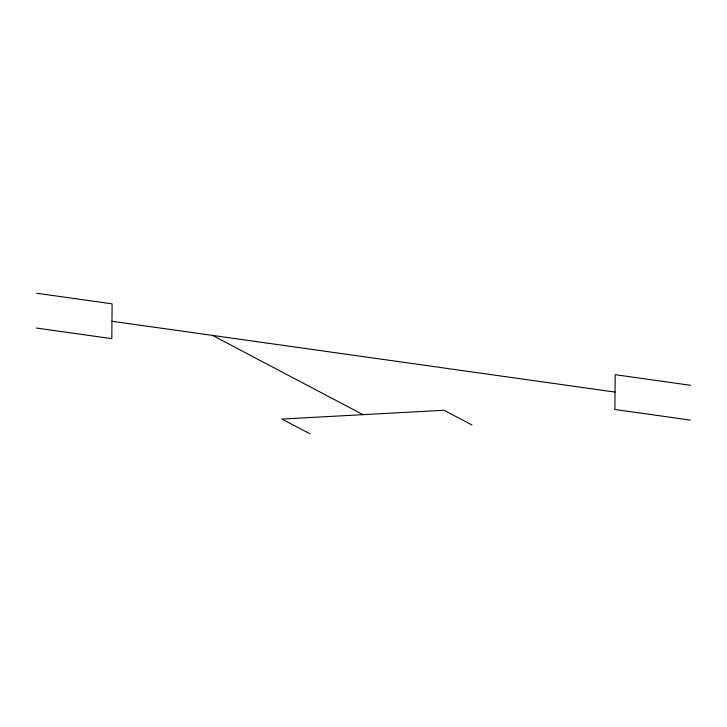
<?xml version="1.0" encoding="UTF-8"?>
<svg xmlns="http://www.w3.org/2000/svg" width="727" height="727" viewBox="0 0 727 727"><rect width="100%" height="100%" fill="white"/><g stroke="black" fill="none" stroke-linecap="round" stroke-linejoin="round"><path stroke-width="1.09" d="M36.65 293.235L112.112 303.859L111.813 338.655L36.35 328.031M690.65 385.31L615.187 374.687L614.888 409.483L690.35 420.106M111.958 321.252L615.042 392.08M471.941 424.959L444.024 410.255L281.967 419.061L309.884 433.765M212.575 335.42L363 414.663"/></g></svg>
